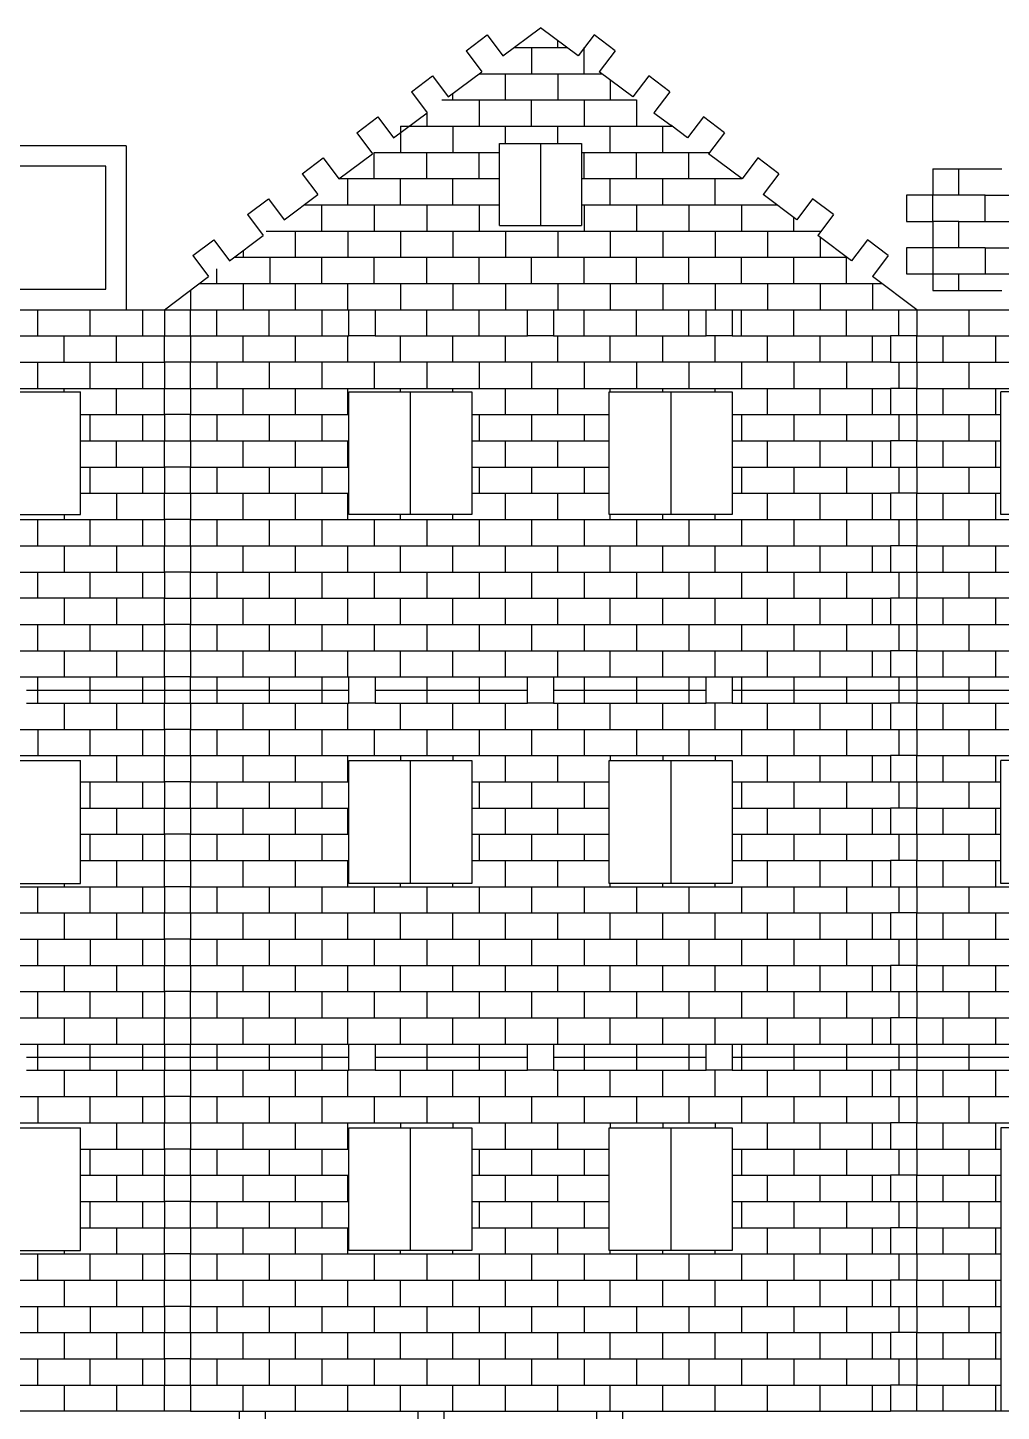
# Model space of a CAD drawing. Extents: x 5 to 412, y -104 to 220.
# Drawn here: x 185.5 to 304.2, y 50.9 to 219.8 of the extents above; entities that cross this region are included whole.
import ezdxf

# ---------------------------------------------------------------- set-up
doc = ezdxf.new("R2010")
doc.units = 0
doc.layers.get('0').update_dxf_attribs({"linetype": 'CONTINUOUS'})
doc.layers.add('ENGRAVE', color=4, linetype='CONTINUOUS')

msp = doc.modelspace()

# ---------------------------------------------------------------- linework, layer by layer
for p, q in [((243.41, 216.31), (248.02, 219.76)), ((252.63, 216.31), (248.02, 219.76)), ((238.93, 216.95), (241.49, 218.87)), ((241.49, 218.87), (243.41, 216.31)), ((254.55, 218.87), (252.63, 216.31)), ((257.11, 216.95), (254.55, 218.87)), ((238.93, 216.95), (240.85, 214.39)), ((257.11, 216.95), (255.19, 214.39)), ((232.27, 211.95), (234.83, 213.87)), ((234.83, 213.87), (236.75, 211.31)), ((236.75, 211.31), (240.85, 214.39)), ((259.3, 211.31), (255.19, 214.39)), ((261.22, 213.87), (259.3, 211.31)), ((263.78, 211.95), (261.22, 213.87)), ((232.27, 211.95), (234.19, 209.39)), ((263.78, 211.95), (261.86, 209.39)), ((230.08, 206.31), (234.19, 209.39)), ((261.86, 209.39), (263.91, 207.85)), ((225.6, 206.95), (228.16, 208.87)), ((228.16, 208.87), (230.08, 206.31)), ((265.97, 206.31), (263.91, 207.85)), ((267.89, 208.87), (265.97, 206.31)), ((270.45, 206.95), (267.89, 208.87)), ((225.6, 206.95), (227.52, 204.39)), ((270.45, 206.95), (268.53, 204.39)), ((197.49, 205.35), (177.49, 205.35)), ((197.49, 205.35), (197.49, 185.35)), ((223.41, 201.31), (227.52, 204.39)), ((243.02, 205.62), (253.02, 205.62)), ((243.02, 195.62), (243.02, 205.62)), ((248.02, 205.62), (248.02, 195.62)), ((253.02, 205.62), (253.02, 195.62)), ((272.63, 201.31), (268.53, 204.39)), ((194.99, 202.85), (179.99, 202.85)), ((194.99, 187.85), (194.99, 202.85)), ((218.93, 201.95), (221.49, 203.87)), ((221.49, 203.87), (223.41, 201.31)), ((274.55, 203.87), (272.63, 201.31)), ((277.11, 201.95), (274.55, 203.87)), ((218.93, 201.95), (220.85, 199.39)), ((277.11, 201.95), (275.19, 199.39)), ((295.86, 202.52), (295.86, 199.32)), ((295.86, 202.52), (304.31, 202.52)), ((216.75, 196.31), (220.85, 199.39)), ((279.3, 196.31), (275.19, 199.39)), ((295.86, 199.32), (292.66, 199.32)), ((292.66, 199.32), (292.66, 196.12)), ((212.27, 196.95), (214.83, 198.87)), ((214.83, 198.87), (216.75, 196.31)), ((281.22, 198.87), (279.3, 196.31)), ((283.78, 196.95), (281.22, 198.87)), ((212.27, 196.95), (214.19, 194.39)), ((283.78, 196.95), (281.86, 194.39)), ((292.66, 196.12), (295.86, 196.12)), ((295.86, 196.12), (295.86, 192.92)), ((210.08, 191.31), (214.19, 194.39)), ((243.02, 195.62), (253.02, 195.62)), ((285.97, 191.31), (281.86, 194.39)), ((205.6, 191.95), (208.16, 193.87)), ((208.16, 193.87), (210.08, 191.31)), ((287.89, 193.87), (285.97, 191.31)), ((290.45, 191.95), (287.89, 193.87)), ((295.86, 192.92), (292.66, 192.92)), ((292.66, 192.92), (292.66, 189.72)), ((205.6, 191.95), (207.52, 189.39)), ((290.45, 191.95), (288.53, 189.39)), ((202.13, 185.35), (207.52, 189.39)), ((293.91, 185.35), (288.53, 189.39)), ((292.66, 189.72), (295.86, 189.72)), ((295.86, 189.72), (295.86, 187.69)), ((179.99, 187.85), (194.99, 187.85)), ((295.86, 187.69), (304.31, 187.69)), ((5.31, 185.35), (396.43, 185.35)), ((199.61, 185.35), (202.13, 185.35)), ((202.13, 185.35), (202.13, 182.15)), ((224.63, 182.15), (224.63, 185.35)), ((224.63, 185.35), (227.83, 185.35)), ((227.83, 185.35), (227.83, 182.15)), ((246.42, 182.15), (246.42, 185.35)), ((246.42, 185.35), (249.62, 185.35)), ((249.62, 185.35), (249.62, 182.15)), ((268.21, 182.15), (268.21, 185.35)), ((268.21, 185.35), (271.41, 185.35)), ((271.41, 185.35), (271.41, 182.15)), ((293.91, 185.35), (293.91, 182.15)), ((202.13, 182.15), (205.33, 182.15)), ((205.33, 182.15), (205.33, 178.95)), ((227.83, 182.15), (224.63, 182.15)), ((249.62, 182.15), (246.42, 182.15)), ((271.41, 182.15), (268.21, 182.15)), ((293.91, 182.15), (290.71, 182.15)), ((290.71, 182.15), (290.71, 178.95)), ((205.33, 178.95), (202.13, 178.95)), ((202.13, 178.95), (202.13, 175.75)), ((290.71, 178.95), (293.91, 178.95)), ((293.91, 178.95), (293.91, 175.75)), ((202.13, 175.75), (205.33, 175.75)), ((205.33, 175.75), (205.33, 172.55)), ((293.91, 175.75), (290.71, 175.75)), ((290.71, 175.75), (290.71, 172.55)), ((176.89, 175.35), (191.89, 175.35)), ((191.89, 160.35), (191.89, 175.35)), ((224.63, 175.35), (239.63, 175.35)), ((224.63, 160.35), (224.63, 175.35)), ((232.13, 175.35), (232.13, 160.35)), ((239.63, 175.35), (239.63, 160.35)), ((256.41, 175.35), (271.41, 175.35)), ((256.41, 160.35), (256.41, 175.35)), ((263.91, 175.35), (263.91, 160.35)), ((271.41, 175.35), (271.41, 160.35)), ((304.16, 160.35), (304.16, 175.35)), ((319.16, 175.35), (304.16, 175.35)), ((205.33, 172.55), (202.13, 172.55)), ((202.13, 172.55), (202.13, 169.35)), ((290.71, 172.55), (293.91, 172.55)), ((293.91, 172.55), (293.91, 169.35)), ((202.13, 169.35), (205.33, 169.35)), ((205.33, 169.35), (205.33, 166.15)), ((293.91, 169.35), (290.71, 169.35)), ((290.71, 169.35), (290.71, 166.15)), ((205.33, 166.15), (202.13, 166.15)), ((202.13, 166.15), (202.13, 162.95)), ((290.71, 166.15), (293.91, 166.15)), ((293.91, 166.15), (293.91, 162.95)), ((202.13, 162.95), (205.33, 162.95)), ((205.33, 162.95), (205.33, 159.75)), ((293.91, 162.95), (290.71, 162.95)), ((290.71, 162.95), (290.71, 159.75)), ((176.89, 160.35), (191.89, 160.35)), ((205.33, 159.75), (202.13, 159.75)), ((202.13, 159.75), (202.13, 156.55)), ((239.63, 160.35), (224.63, 160.35)), ((271.41, 160.35), (256.41, 160.35)), ((290.71, 159.75), (293.91, 159.75)), ((293.91, 159.75), (293.91, 156.55)), ((319.16, 160.35), (304.16, 160.35)), ((202.13, 156.55), (205.33, 156.55)), ((205.33, 156.55), (205.33, 153.35)), ((293.91, 156.55), (290.71, 156.55)), ((290.71, 156.55), (290.71, 153.35)), ((205.33, 153.35), (202.13, 153.35)), ((202.13, 153.35), (202.13, 150.15)), ((290.71, 153.35), (293.91, 153.35)), ((293.91, 153.35), (293.91, 150.15)), ((202.13, 150.15), (205.33, 150.15)), ((205.33, 150.15), (205.33, 146.95)), ((293.91, 150.15), (290.71, 150.15)), ((290.71, 150.15), (290.71, 146.95)), ((205.33, 146.95), (202.13, 146.95)), ((202.13, 146.95), (202.13, 143.75)), ((290.71, 146.95), (293.91, 146.95)), ((293.91, 146.95), (293.91, 143.75)), ((202.13, 143.75), (205.33, 143.75)), ((205.33, 143.75), (205.33, 140.55)), ((293.91, 143.75), (290.71, 143.75)), ((290.71, 143.75), (290.71, 140.55)), ((205.33, 140.55), (202.13, 140.55)), ((202.13, 140.55), (202.13, 137.35)), ((224.63, 140.55), (227.83, 140.55)), ((224.63, 137.35), (224.63, 140.55)), ((227.83, 140.55), (227.83, 137.35)), ((246.42, 140.55), (249.62, 140.55)), ((246.42, 137.35), (246.42, 140.55)), ((249.62, 140.55), (249.62, 137.35)), ((268.21, 140.55), (271.41, 140.55)), ((268.21, 137.35), (268.21, 140.55)), ((271.41, 140.55), (271.41, 137.35)), ((290.71, 140.55), (293.91, 140.55)), ((293.91, 140.55), (293.91, 137.35)), ((185.33, 138.95), (224.63, 138.95)), ((227.83, 138.95), (246.42, 138.95)), ((249.62, 138.95), (268.21, 138.95)), ((271.41, 138.95), (310.71, 138.95)), ((202.13, 137.35), (205.33, 137.35)), ((205.33, 137.35), (205.33, 134.15)), ((227.83, 137.35), (224.63, 137.35)), ((249.62, 137.35), (246.42, 137.35)), ((271.41, 137.35), (268.21, 137.35)), ((293.91, 137.35), (290.71, 137.35)), ((290.71, 137.35), (290.71, 134.15)), ((205.33, 134.15), (202.13, 134.15)), ((202.13, 134.15), (202.13, 130.95)), ((290.71, 134.15), (293.91, 134.15)), ((293.91, 134.15), (293.91, 130.95)), ((176.89, 130.35), (191.89, 130.35)), ((191.89, 115.35), (191.89, 130.35)), ((202.13, 130.95), (205.33, 130.95)), ((205.33, 130.95), (205.33, 127.75)), ((224.63, 130.35), (239.63, 130.35)), ((224.63, 115.35), (224.63, 130.35)), ((232.13, 130.35), (232.13, 115.35)), ((239.63, 130.35), (239.63, 115.35)), ((256.41, 130.35), (271.41, 130.35)), ((256.41, 115.35), (256.41, 130.35)), ((263.91, 130.35), (263.91, 115.35)), ((271.41, 130.35), (271.41, 115.35)), ((293.91, 130.95), (290.71, 130.95)), ((290.71, 130.95), (290.71, 127.75)), ((319.16, 130.35), (304.16, 130.35)), ((304.16, 115.35), (304.16, 130.35)), ((205.33, 127.75), (202.13, 127.75)), ((202.13, 127.75), (202.13, 124.55)), ((290.71, 127.75), (293.91, 127.75)), ((293.91, 127.75), (293.91, 124.55)), ((202.13, 124.55), (205.33, 124.55)), ((205.33, 124.55), (205.33, 121.35)), ((293.91, 124.55), (290.71, 124.55)), ((290.71, 124.55), (290.71, 121.35)), ((205.33, 121.35), (202.13, 121.35)), ((202.13, 121.35), (202.13, 118.15)), ((290.71, 121.35), (293.91, 121.35)), ((293.91, 121.35), (293.91, 118.15)), ((202.13, 118.15), (205.33, 118.15)), ((205.33, 118.15), (205.33, 114.95)), ((293.91, 118.15), (290.71, 118.15)), ((290.71, 118.15), (290.71, 114.95)), ((176.89, 115.35), (191.89, 115.35)), ((205.33, 114.95), (202.13, 114.95)), ((202.13, 114.95), (202.13, 111.75)), ((239.63, 115.35), (224.63, 115.35)), ((271.41, 115.35), (256.41, 115.35)), ((290.71, 114.95), (293.91, 114.95)), ((293.91, 114.95), (293.91, 111.75)), ((319.16, 115.35), (304.16, 115.35)), ((202.13, 111.75), (205.33, 111.75)), ((205.33, 111.75), (205.33, 108.55)), ((293.91, 111.75), (290.71, 111.75)), ((290.71, 111.75), (290.71, 108.55)), ((205.33, 108.55), (202.13, 108.55)), ((202.13, 108.55), (202.13, 105.35)), ((290.71, 108.55), (293.91, 108.55)), ((293.91, 108.55), (293.91, 105.35)), ((202.13, 105.35), (205.33, 105.35)), ((205.33, 105.35), (205.33, 102.15)), ((290.71, 105.35), (290.71, 102.15)), ((293.91, 105.35), (290.71, 105.35)), ((205.33, 102.15), (202.13, 102.15)), ((202.13, 102.15), (202.13, 98.95)), ((290.71, 102.15), (293.91, 102.15)), ((293.91, 102.15), (293.91, 98.95)), ((202.13, 98.95), (205.33, 98.95)), ((205.33, 98.95), (205.33, 95.75)), ((290.71, 98.95), (290.71, 95.75)), ((293.91, 98.95), (290.71, 98.95)), ((202.13, 95.75), (202.13, 92.55)), ((202.13, 95.75), (205.33, 95.75)), ((224.63, 92.55), (224.63, 95.75)), ((224.63, 95.75), (227.83, 95.75)), ((227.83, 95.75), (227.83, 92.55)), ((246.42, 92.55), (246.42, 95.75)), ((246.42, 95.75), (249.62, 95.75)), ((249.62, 95.75), (249.62, 92.55)), ((268.21, 92.55), (268.21, 95.75)), ((268.21, 95.75), (271.41, 95.75)), ((271.41, 95.75), (271.41, 92.55)), ((290.71, 95.75), (293.91, 95.75)), ((293.91, 95.75), (293.91, 92.55)), ((185.33, 94.15), (224.63, 94.15)), ((227.83, 94.15), (246.42, 94.15)), ((249.62, 94.15), (268.21, 94.15)), ((271.41, 94.15), (310.71, 94.15)), ((202.13, 92.55), (205.33, 92.55)), ((205.33, 92.55), (205.33, 89.35)), ((227.83, 92.55), (224.63, 92.55)), ((249.62, 92.55), (246.42, 92.55)), ((271.41, 92.55), (268.21, 92.55)), ((293.91, 92.55), (290.71, 92.55)), ((290.71, 92.55), (290.71, 89.35)), ((205.33, 89.35), (202.13, 89.35)), ((202.13, 89.35), (202.13, 86.15)), ((290.71, 89.35), (293.91, 89.35)), ((293.91, 89.35), (293.91, 86.15)), ((202.13, 86.15), (205.33, 86.15)), ((205.33, 86.15), (205.33, 82.95)), ((293.91, 86.15), (290.71, 86.15)), ((290.71, 86.15), (290.71, 82.95)), ((176.89, 85.55), (191.89, 85.55)), ((191.89, 70.55), (191.89, 85.55)), ((224.63, 85.55), (239.63, 85.55)), ((224.63, 70.55), (224.63, 85.55)), ((232.13, 85.55), (232.13, 70.55)), ((239.63, 85.55), (239.63, 70.55)), ((256.41, 85.55), (271.41, 85.55)), ((256.41, 70.55), (256.41, 85.55)), ((263.91, 85.55), (263.91, 70.55)), ((271.41, 85.55), (271.41, 70.55)), ((304.16, 85.55), (304.16, 50.95)), ((319.16, 85.55), (304.16, 85.55)), ((205.33, 82.95), (202.13, 82.95)), ((202.13, 82.95), (202.13, 79.75)), ((290.71, 82.95), (293.91, 82.95)), ((293.91, 82.95), (293.91, 79.75)), ((202.13, 79.75), (205.33, 79.75)), ((205.33, 79.75), (205.33, 76.55)), ((293.91, 79.75), (290.71, 79.75)), ((290.71, 79.75), (290.71, 76.55)), ((205.33, 76.55), (202.13, 76.55)), ((202.13, 76.55), (202.13, 73.35)), ((290.71, 76.55), (293.91, 76.55)), ((293.91, 76.55), (293.91, 73.35)), ((202.13, 73.35), (205.33, 73.35)), ((205.33, 73.35), (205.33, 70.15)), ((293.91, 73.35), (290.71, 73.35)), ((290.71, 73.35), (290.71, 70.15)), ((176.89, 70.55), (191.89, 70.55)), ((205.33, 70.15), (202.13, 70.15)), ((202.13, 70.15), (202.13, 66.95)), ((239.63, 70.55), (224.63, 70.55)), ((271.41, 70.55), (256.41, 70.55)), ((290.71, 70.15), (293.91, 70.15)), ((293.91, 70.15), (293.91, 66.95)), ((202.13, 66.95), (205.33, 66.95)), ((205.33, 66.95), (205.33, 63.75)), ((293.91, 66.95), (290.71, 66.95)), ((290.71, 66.95), (290.71, 63.75)), ((205.33, 63.75), (202.13, 63.75)), ((202.13, 63.75), (202.13, 60.55)), ((290.71, 63.75), (293.91, 63.75)), ((293.91, 63.75), (293.91, 60.55)), ((202.13, 60.55), (205.33, 60.55)), ((205.33, 60.55), (205.33, 57.35)), ((290.71, 60.55), (290.71, 57.35)), ((293.91, 60.55), (290.71, 60.55)), ((205.33, 57.35), (202.13, 57.35)), ((202.13, 57.35), (202.13, 54.15)), ((290.71, 57.35), (293.91, 57.35)), ((293.91, 57.35), (293.91, 54.15)), ((202.13, 54.15), (205.33, 54.15)), ((205.33, 54.15), (205.33, 50.95)), ((290.71, 54.15), (290.71, 50.95)), ((293.91, 54.15), (290.71, 54.15)), ((205.33, 50.95), (93.89, 50.95)), ((205.33, 50.95), (290.71, 50.95)), ((211.27, 50.95), (211.27, 47.75)), ((214.47, 47.75), (214.47, 50.95)), ((233.06, 50.95), (233.06, 47.75)), ((236.26, 47.75), (236.26, 50.95)), ((254.85, 50.95), (254.85, 47.75)), ((258.05, 47.75), (258.05, 50.95)), ((411.86, 50.95), (290.71, 50.95))]:
    msp.add_line(p, q)
at = {"layer": 'ENGRAVE'}
for p, q in [((250.13, 217.35), (250.13, 218.18)), ((244.8, 217.35), (251.25, 217.35)), ((246.93, 217.35), (246.93, 214.15)), ((253.33, 214.15), (253.33, 217.35)), ((240.53, 214.15), (255.51, 214.15)), ((243.73, 210.95), (243.73, 214.15)), ((250.13, 214.15), (250.13, 210.95)), ((256.53, 213.38), (256.53, 210.95)), ((237.33, 210.95), (237.33, 211.75)), ((234.13, 209.35), (234.13, 207.75)), ((236, 210.95), (259.73, 210.95)), ((240.53, 210.95), (240.53, 207.75)), ((246.93, 207.75), (246.93, 210.95)), ((253.33, 210.95), (253.33, 207.75)), ((259.73, 210.95), (259.73, 207.75)), ((230.93, 207.75), (230.93, 204.55)), ((230.93, 207.75), (264.05, 207.75)), ((237.33, 207.75), (237.33, 204.55)), ((243.73, 205.62), (243.73, 207.75)), ((250.13, 205.62), (250.13, 207.75)), ((256.53, 204.55), (256.53, 207.75)), ((262.93, 204.55), (262.93, 207.75)), ((227.73, 201.35), (227.73, 204.55)), ((227.73, 204.55), (243.02, 204.55)), ((234.13, 201.35), (234.13, 204.55)), ((240.53, 201.35), (240.53, 204.55)), ((253.02, 204.55), (268.65, 204.55)), ((253.33, 201.35), (253.33, 204.55)), ((259.73, 201.35), (259.73, 204.55)), ((266.13, 201.35), (266.13, 204.55)), ((223.48, 201.35), (243.02, 201.35)), ((224.53, 198.15), (224.53, 201.35)), ((230.93, 198.15), (230.93, 201.35)), ((237.33, 198.15), (237.33, 201.35)), ((253.02, 201.35), (272.58, 201.35)), ((256.53, 198.15), (256.53, 201.35)), ((262.93, 198.15), (262.93, 201.35)), ((269.33, 198.15), (269.33, 201.35)), ((299.06, 199.32), (299.06, 202.52)), ((295.86, 196.12), (295.86, 199.32)), ((302.26, 199.32), (295.86, 199.32)), ((302.26, 196.12), (302.26, 199.32)), ((302.26, 199.32), (308.66, 199.32)), ((219.2, 198.15), (243.02, 198.15)), ((221.33, 194.95), (221.33, 198.15)), ((227.73, 198.15), (227.73, 194.95)), ((234.13, 198.15), (234.13, 194.95)), ((240.53, 198.15), (240.53, 194.95)), ((253.02, 198.15), (276.85, 198.15)), ((253.33, 198.15), (253.33, 194.95)), ((259.73, 198.15), (259.73, 194.95)), ((266.13, 198.15), (266.13, 194.95)), ((272.53, 198.15), (272.53, 194.95)), ((278.93, 194.95), (278.93, 196.58)), ((299.06, 196.12), (295.86, 196.12)), ((299.06, 192.92), (299.06, 196.12)), ((299.06, 196.12), (305.46, 196.12)), ((214.54, 194.95), (282.13, 194.95)), ((218.13, 191.75), (218.13, 194.95)), ((224.53, 194.95), (224.53, 191.75)), ((230.93, 194.95), (230.93, 191.75)), ((237.33, 194.95), (237.33, 191.75)), ((243.73, 194.95), (243.73, 191.75)), ((250.13, 194.95), (250.13, 191.75)), ((256.53, 194.95), (256.53, 191.75)), ((262.93, 194.95), (262.93, 191.75)), ((269.33, 194.95), (269.33, 191.75)), ((275.73, 194.95), (275.73, 191.75)), ((282.13, 194.95), (282.13, 194.75)), ((282.13, 194.18), (282.13, 191.75)), ((211.73, 192.55), (211.73, 191.75)), ((295.86, 192.92), (295.86, 189.72)), ((302.26, 192.92), (295.86, 192.92)), ((302.26, 192.92), (302.26, 189.72)), ((302.26, 192.92), (308.66, 192.92)), ((210.67, 191.75), (285.33, 191.75)), ((215.03, 188.55), (215.03, 191.75)), ((221.33, 188.55), (221.33, 191.75)), ((227.73, 188.55), (227.73, 191.75)), ((234.13, 188.55), (234.13, 191.75)), ((240.53, 188.55), (240.53, 191.75)), ((246.93, 188.55), (246.93, 191.75)), ((253.33, 188.55), (253.33, 191.75)), ((259.73, 188.55), (259.73, 191.75)), ((266.13, 188.55), (266.13, 191.75)), ((272.53, 188.55), (272.53, 191.75)), ((278.93, 188.55), (278.93, 191.75)), ((285.33, 188.55), (285.33, 191.75)), ((285.33, 191.75), (285.38, 191.75)), ((208.53, 188.55), (208.53, 190.32)), ((292.66, 189.72), (299.06, 189.72)), ((299.06, 189.72), (305.46, 189.72)), ((299.06, 187.69), (299.06, 189.72)), ((205.33, 187.75), (205.33, 185.35)), ((206.4, 188.55), (289.65, 188.55)), ((211.73, 188.55), (211.73, 185.35)), ((218.13, 185.35), (218.13, 188.55)), ((224.53, 185.35), (224.53, 188.55)), ((230.93, 188.55), (230.93, 185.35)), ((237.33, 188.55), (237.33, 185.35)), ((243.73, 188.55), (243.73, 185.35)), ((250.13, 188.55), (250.13, 185.35)), ((256.53, 188.55), (256.53, 185.35)), ((262.93, 188.55), (262.93, 185.35)), ((269.33, 188.55), (269.33, 185.35)), ((275.73, 188.55), (275.73, 185.35)), ((282.13, 188.55), (282.13, 185.35)), ((288.53, 188.55), (288.53, 185.35)), ((186.69, 182.15), (186.69, 185.35)), ((193.09, 182.15), (193.09, 185.35)), ((199.49, 182.15), (199.49, 185.35)), ((205.33, 182.15), (205.33, 185.35)), ((208.53, 182.15), (208.53, 185.35)), ((214.93, 182.15), (214.93, 185.35)), ((221.33, 185.35), (221.33, 182.15)), ((234.13, 182.15), (234.13, 185.35)), ((240.53, 182.15), (240.53, 185.35)), ((253.33, 182.15), (253.33, 185.35)), ((259.73, 182.15), (259.73, 185.35)), ((266.13, 182.15), (266.13, 185.35)), ((272.53, 182.15), (272.53, 185.35)), ((278.93, 182.15), (278.93, 185.35)), ((285.33, 182.15), (285.33, 185.35)), ((291.73, 182.15), (291.73, 185.35)), ((300.31, 182.15), (300.31, 185.35)), ((97.09, 182.15), (202.13, 182.15)), ((189.89, 178.95), (189.89, 182.15)), ((196.29, 178.95), (196.29, 182.15)), ((202.13, 178.95), (202.13, 182.15)), ((205.33, 182.15), (224.63, 182.15)), ((211.73, 178.95), (211.73, 182.15)), ((218.13, 178.95), (218.13, 182.15)), ((224.53, 178.95), (224.53, 182.15)), ((224.53, 182.15), (224.63, 182.15)), ((227.83, 182.15), (246.42, 182.15)), ((230.93, 178.95), (230.93, 182.15)), ((237.33, 178.95), (237.33, 182.15)), ((243.73, 178.95), (243.73, 182.15)), ((249.62, 182.15), (268.21, 182.15)), ((250.13, 178.95), (250.13, 182.15)), ((256.53, 178.95), (256.53, 182.15)), ((262.93, 178.95), (262.93, 182.15)), ((269.33, 178.95), (269.33, 182.15)), ((271.41, 182.15), (290.71, 182.15)), ((275.73, 178.95), (275.73, 182.15)), ((282.13, 178.95), (282.13, 182.15)), ((288.53, 178.95), (288.53, 182.15)), ((293.91, 182.15), (398.95, 182.15)), ((293.91, 178.95), (293.91, 182.15)), ((297.11, 182.15), (297.11, 178.95)), ((303.51, 182.15), (303.51, 178.95)), ((97.09, 178.95), (202.13, 178.95)), ((186.69, 175.75), (186.69, 178.95)), ((193.09, 175.75), (193.09, 178.95)), ((199.49, 175.75), (199.49, 178.95)), ((290.71, 178.95), (205.33, 178.95)), ((205.33, 175.75), (205.33, 178.95)), ((208.53, 178.95), (208.53, 175.75)), ((214.93, 178.95), (214.93, 175.75)), ((221.33, 178.95), (221.33, 175.75)), ((227.73, 178.95), (227.73, 175.75)), ((234.13, 178.95), (234.13, 175.75)), ((240.53, 178.95), (240.53, 175.75)), ((246.93, 178.95), (246.93, 175.75)), ((253.33, 178.95), (253.33, 175.75)), ((259.73, 178.95), (259.73, 175.75)), ((266.13, 178.95), (266.13, 175.75)), ((272.53, 178.95), (272.53, 175.75)), ((278.93, 178.95), (278.93, 175.75)), ((285.33, 178.95), (285.33, 175.75)), ((291.73, 178.95), (291.73, 175.75)), ((293.91, 178.95), (398.95, 178.95)), ((300.31, 175.75), (300.31, 178.95)), ((97.09, 175.75), (202.13, 175.75)), ((189.89, 175.35), (189.89, 175.75)), ((196.29, 172.55), (196.29, 175.75)), ((202.13, 172.55), (202.13, 175.75)), ((205.33, 175.75), (290.71, 175.75)), ((211.73, 172.55), (211.73, 175.75)), ((218.13, 172.55), (218.13, 175.75)), ((224.53, 172.55), (224.53, 175.75)), ((230.93, 175.35), (230.93, 175.75)), ((237.33, 175.35), (237.33, 175.75)), ((243.73, 172.55), (243.73, 175.75)), ((250.13, 172.55), (250.13, 175.75)), ((256.53, 175.35), (256.53, 175.75)), ((262.93, 175.35), (262.93, 175.75)), ((269.33, 175.35), (269.33, 175.75)), ((275.73, 172.55), (275.73, 175.75)), ((282.13, 172.55), (282.13, 175.75)), ((288.53, 172.55), (288.53, 175.75)), ((288.53, 175.75), (290.71, 175.75)), ((293.91, 175.75), (398.95, 175.75)), ((293.91, 172.55), (293.91, 175.75)), ((297.11, 175.75), (297.11, 172.55)), ((303.51, 175.75), (303.51, 172.55)), ((191.89, 172.55), (202.13, 172.55)), ((193.09, 169.35), (193.09, 172.55)), ((199.49, 169.35), (199.49, 172.55)), ((205.33, 172.55), (224.63, 172.55)), ((205.33, 169.35), (205.33, 172.55)), ((208.53, 172.55), (208.53, 169.35)), ((214.93, 172.55), (214.93, 169.35)), ((221.33, 172.55), (221.33, 169.35)), ((239.63, 172.55), (256.41, 172.55)), ((240.53, 172.55), (240.53, 169.35)), ((246.93, 172.55), (246.93, 169.35)), ((253.33, 172.55), (253.33, 169.35)), ((271.41, 172.55), (290.71, 172.55)), ((272.53, 172.55), (272.53, 169.35)), ((278.93, 172.55), (278.93, 169.35)), ((285.33, 172.55), (285.33, 169.35)), ((291.73, 172.55), (291.73, 169.35)), ((293.91, 172.55), (304.16, 172.55)), ((300.31, 169.35), (300.31, 172.55)), ((191.89, 169.35), (202.13, 169.35)), ((196.29, 166.15), (196.29, 169.35)), ((202.13, 166.15), (202.13, 169.35)), ((205.33, 169.35), (224.63, 169.35)), ((211.73, 166.15), (211.73, 169.35)), ((218.13, 166.15), (218.13, 169.35)), ((224.53, 166.15), (224.53, 169.35)), ((239.63, 169.35), (256.41, 169.35)), ((243.73, 166.15), (243.73, 169.35)), ((250.13, 166.15), (250.13, 169.35)), ((271.41, 169.35), (290.71, 169.35)), ((275.73, 166.15), (275.73, 169.35)), ((282.13, 166.15), (282.13, 169.35)), ((288.53, 166.15), (288.53, 169.35)), ((293.91, 169.35), (304.16, 169.35)), ((293.91, 166.15), (293.91, 169.35)), ((297.11, 169.35), (297.11, 166.15)), ((303.51, 169.35), (303.51, 166.15)), ((191.89, 166.15), (202.13, 166.15)), ((193.09, 162.95), (193.09, 166.15)), ((199.49, 162.95), (199.49, 166.15)), ((205.33, 166.15), (224.63, 166.15)), ((205.33, 162.95), (205.33, 166.15)), ((208.53, 166.15), (208.53, 162.95)), ((214.93, 166.15), (214.93, 162.95)), ((221.33, 166.15), (221.33, 162.95)), ((239.63, 166.15), (256.41, 166.15)), ((240.53, 166.15), (240.53, 162.95)), ((246.93, 166.15), (246.93, 162.95)), ((253.33, 166.15), (253.33, 162.95)), ((271.41, 166.15), (290.71, 166.15)), ((272.53, 166.15), (272.53, 162.95)), ((278.93, 166.15), (278.93, 162.95)), ((285.33, 166.15), (285.33, 162.95)), ((291.73, 166.15), (291.73, 162.95)), ((293.91, 166.15), (304.16, 166.15)), ((300.31, 162.95), (300.31, 166.15)), ((191.89, 162.95), (202.13, 162.95)), ((196.29, 162.95), (196.29, 159.75)), ((202.13, 159.75), (202.13, 162.95)), ((205.33, 162.95), (224.63, 162.95)), ((211.73, 159.75), (211.73, 162.95)), ((218.13, 159.75), (218.13, 162.95)), ((224.53, 159.75), (224.53, 162.95)), ((239.63, 162.95), (256.41, 162.95)), ((243.73, 159.75), (243.73, 162.95)), ((250.13, 159.75), (250.13, 162.95)), ((271.41, 162.95), (290.71, 162.95)), ((275.73, 159.75), (275.73, 162.95)), ((282.13, 159.75), (282.13, 162.95)), ((288.53, 159.75), (288.53, 162.95)), ((293.91, 162.95), (304.16, 162.95)), ((293.91, 159.75), (293.91, 162.95)), ((297.11, 162.95), (297.11, 159.75)), ((303.51, 162.95), (303.51, 159.75)), ((97.09, 159.75), (202.13, 159.75)), ((186.69, 156.55), (186.69, 159.75)), ((189.89, 160.35), (189.89, 159.75)), ((193.09, 156.55), (193.09, 159.75)), ((199.49, 156.55), (199.49, 159.75)), ((205.33, 159.75), (290.71, 159.75)), ((205.33, 156.55), (205.33, 159.75)), ((208.53, 159.75), (208.53, 156.55)), ((214.93, 159.75), (214.93, 156.55)), ((221.33, 159.75), (221.33, 156.55)), ((227.73, 159.75), (227.73, 156.55)), ((230.93, 159.75), (230.93, 160.35)), ((234.13, 159.75), (234.13, 156.55)), ((237.33, 159.75), (237.33, 160.35)), ((240.53, 159.75), (240.53, 156.55)), ((246.93, 159.75), (246.93, 156.55)), ((253.33, 159.75), (253.33, 156.55)), ((256.53, 159.75), (256.53, 160.35)), ((259.73, 159.75), (259.73, 156.55)), ((262.93, 159.75), (262.93, 160.35)), ((266.13, 159.75), (266.13, 156.55)), ((269.33, 159.75), (269.33, 160.35)), ((272.53, 159.75), (272.53, 156.55)), ((278.93, 159.75), (278.93, 156.55)), ((285.33, 159.75), (285.33, 156.55)), ((291.73, 159.75), (291.73, 156.55)), ((293.91, 159.75), (398.95, 159.75)), ((300.31, 156.55), (300.31, 159.75)), ((97.09, 156.55), (202.13, 156.55)), ((189.89, 156.55), (189.89, 153.35)), ((196.29, 156.55), (196.29, 153.35)), ((202.13, 153.35), (202.13, 156.55)), ((205.33, 156.55), (290.71, 156.55)), ((211.73, 153.35), (211.73, 156.55)), ((218.13, 153.35), (218.13, 156.55)), ((224.53, 153.35), (224.53, 156.55)), ((230.93, 153.35), (230.93, 156.55)), ((237.33, 153.35), (237.33, 156.55)), ((243.73, 153.35), (243.73, 156.55)), ((250.13, 153.35), (250.13, 156.55)), ((256.53, 153.35), (256.53, 156.55)), ((262.93, 153.35), (262.93, 156.55)), ((269.33, 153.35), (269.33, 156.55)), ((275.73, 153.35), (275.73, 156.55)), ((282.13, 153.35), (282.13, 156.55)), ((288.53, 153.35), (288.53, 156.55)), ((293.91, 156.55), (398.95, 156.55)), ((293.91, 153.35), (293.91, 156.55)), ((297.11, 156.55), (297.11, 153.35)), ((303.51, 156.55), (303.51, 153.35)), ((97.09, 153.35), (202.13, 153.35)), ((186.69, 150.15), (186.69, 153.35)), ((193.09, 150.15), (193.09, 153.35)), ((199.49, 150.15), (199.49, 153.35)), ((205.33, 153.35), (290.71, 153.35)), ((205.33, 150.15), (205.33, 153.35)), ((208.53, 153.35), (208.53, 150.15)), ((214.93, 153.35), (214.93, 150.15)), ((221.33, 153.35), (221.33, 150.15)), ((227.73, 153.35), (227.73, 150.15)), ((234.13, 153.35), (234.13, 150.15)), ((240.53, 153.35), (240.53, 150.15)), ((246.93, 153.35), (246.93, 150.15)), ((253.33, 153.35), (253.33, 150.15)), ((259.73, 153.35), (259.73, 150.15)), ((266.13, 153.35), (266.13, 150.15)), ((272.53, 153.35), (272.53, 150.15)), ((278.93, 153.35), (278.93, 150.15)), ((285.33, 153.35), (285.33, 150.15)), ((291.73, 153.35), (291.73, 150.15)), ((293.91, 153.35), (398.95, 153.35)), ((300.31, 150.15), (300.31, 153.35)), ((202.13, 150.15), (97.09, 150.15)), ((189.89, 150.15), (189.89, 146.95)), ((196.29, 150.15), (196.29, 146.95)), ((202.13, 146.95), (202.13, 150.15)), ((205.33, 150.15), (290.71, 150.15)), ((211.73, 146.95), (211.73, 150.15)), ((218.13, 146.95), (218.13, 150.15)), ((224.53, 146.95), (224.53, 150.15)), ((230.93, 146.95), (230.93, 150.15)), ((237.33, 146.95), (237.33, 150.15)), ((243.73, 146.95), (243.73, 150.15)), ((250.13, 146.95), (250.13, 150.15)), ((256.53, 146.95), (256.53, 150.15)), ((262.93, 146.95), (262.93, 150.15)), ((269.33, 146.95), (269.33, 150.15)), ((275.73, 146.95), (275.73, 150.15)), ((282.13, 146.95), (282.13, 150.15)), ((288.53, 146.95), (288.53, 150.15)), ((398.95, 150.15), (293.91, 150.15)), ((293.91, 146.95), (293.91, 150.15)), ((297.11, 150.15), (297.11, 146.95)), ((303.51, 150.15), (303.51, 146.95)), ((97.09, 146.95), (202.13, 146.95)), ((186.69, 143.75), (186.69, 146.95)), ((193.09, 143.75), (193.09, 146.95)), ((199.49, 143.75), (199.49, 146.95)), ((205.33, 146.95), (290.71, 146.95)), ((205.33, 143.75), (205.33, 146.95)), ((208.53, 146.95), (208.53, 143.75)), ((214.93, 146.95), (214.93, 143.75)), ((221.33, 146.95), (221.33, 143.75)), ((227.73, 146.95), (227.73, 143.75)), ((234.13, 146.95), (234.13, 143.75)), ((240.53, 146.95), (240.53, 143.75)), ((246.93, 146.95), (246.93, 143.75)), ((253.33, 146.95), (253.33, 143.75)), ((259.73, 146.95), (259.73, 143.75)), ((266.13, 146.95), (266.13, 143.75)), ((272.53, 146.95), (272.53, 143.75)), ((278.93, 146.95), (278.93, 143.75)), ((285.33, 146.95), (285.33, 143.75)), ((291.73, 146.95), (291.73, 143.75)), ((293.91, 146.95), (398.95, 146.95)), ((300.31, 143.75), (300.31, 146.95)), ((97.09, 143.75), (202.13, 143.75)), ((189.89, 143.75), (189.89, 140.55)), ((196.29, 143.75), (196.29, 140.55)), ((202.13, 140.55), (202.13, 143.75)), ((205.33, 143.75), (290.71, 143.75)), ((211.73, 140.55), (211.73, 143.75)), ((218.13, 140.55), (218.13, 143.75)), ((224.53, 140.55), (224.53, 143.75)), ((230.93, 140.55), (230.93, 143.75)), ((237.33, 140.55), (237.33, 143.75)), ((243.73, 140.55), (243.73, 143.75)), ((250.13, 140.55), (250.13, 143.75)), ((256.53, 140.55), (256.53, 143.75)), ((262.93, 140.55), (262.93, 143.75)), ((269.33, 140.55), (269.33, 143.75)), ((275.73, 140.55), (275.73, 143.75)), ((282.13, 140.55), (282.13, 143.75)), ((288.53, 140.55), (288.53, 143.75)), ((293.91, 143.75), (398.95, 143.75)), ((293.91, 140.55), (293.91, 143.75)), ((297.11, 143.75), (297.11, 140.55)), ((303.51, 143.75), (303.51, 140.55)), ((97.09, 140.55), (202.13, 140.55)), ((186.69, 137.35), (186.69, 140.55)), ((193.09, 137.35), (193.09, 140.55)), ((199.49, 137.35), (199.49, 140.55)), ((205.33, 140.55), (290.71, 140.55)), ((205.33, 137.35), (205.33, 140.55)), ((208.53, 140.55), (208.53, 137.35)), ((214.93, 140.55), (214.93, 137.35)), ((221.33, 140.55), (221.33, 137.35)), ((234.13, 140.55), (234.13, 137.35)), ((240.53, 140.55), (240.53, 137.35)), ((253.33, 140.55), (253.33, 137.35)), ((259.73, 140.55), (259.73, 137.35)), ((266.13, 140.55), (266.13, 137.35)), ((272.53, 140.55), (272.53, 137.35)), ((278.93, 140.55), (278.93, 137.35)), ((285.33, 140.55), (285.33, 137.35)), ((291.73, 140.55), (291.73, 137.35)), ((293.91, 140.55), (398.95, 140.55)), ((300.31, 137.35), (300.31, 140.55)), ((185.33, 137.35), (202.13, 137.35)), ((189.89, 137.35), (189.89, 135.35)), ((189.89, 137.35), (189.89, 134.15)), ((196.29, 137.35), (196.29, 134.15)), ((202.13, 134.15), (202.13, 137.35)), ((205.33, 137.35), (224.63, 137.35)), ((211.73, 134.15), (211.73, 137.35)), ((218.13, 134.15), (218.13, 137.35)), ((224.53, 134.15), (224.53, 137.35)), ((227.83, 137.35), (246.42, 137.35)), ((230.93, 134.15), (230.93, 137.35)), ((237.33, 134.15), (237.33, 137.35)), ((243.73, 134.15), (243.73, 137.35)), ((249.62, 137.35), (268.21, 137.35)), ((250.13, 134.15), (250.13, 137.35)), ((256.53, 134.15), (256.53, 137.35)), ((262.93, 134.15), (262.93, 137.35)), ((269.33, 134.15), (269.33, 137.35)), ((271.41, 137.35), (290.71, 137.35)), ((275.73, 134.15), (275.73, 137.35)), ((282.13, 134.15), (282.13, 137.35)), ((288.53, 134.15), (288.53, 137.35)), ((293.91, 137.35), (310.71, 137.35)), ((293.91, 134.15), (293.91, 137.35)), ((297.11, 137.35), (297.11, 134.15)), ((303.51, 137.35), (303.51, 134.15)), ((97.09, 134.15), (202.13, 134.15)), ((186.69, 134.15), (186.69, 130.95)), ((193.09, 130.95), (193.09, 134.15)), ((199.49, 130.95), (199.49, 134.15)), ((205.33, 134.15), (290.71, 134.15)), ((205.33, 130.95), (205.33, 134.15)), ((208.53, 134.15), (208.53, 130.95)), ((214.93, 134.15), (214.93, 130.95)), ((221.33, 134.15), (221.33, 130.95)), ((227.73, 134.15), (227.73, 130.95)), ((234.13, 134.15), (234.13, 130.95)), ((240.53, 134.15), (240.53, 130.95)), ((246.93, 134.15), (246.93, 130.95)), ((253.33, 134.15), (253.33, 130.95)), ((259.73, 134.15), (259.73, 130.95)), ((266.13, 134.15), (266.13, 130.95)), ((272.53, 134.15), (272.53, 130.95)), ((278.93, 134.15), (278.93, 130.95)), ((285.33, 134.15), (285.33, 130.95)), ((291.73, 134.15), (291.73, 130.95)), ((293.91, 134.15), (398.95, 134.15)), ((300.31, 130.95), (300.31, 134.15)), ((97.09, 130.95), (202.13, 130.95)), ((196.29, 130.95), (196.29, 127.75)), ((202.13, 127.75), (202.13, 130.95)), ((205.33, 130.95), (290.71, 130.95)), ((211.73, 127.75), (211.73, 130.95)), ((218.13, 127.75), (218.13, 130.95)), ((224.53, 127.75), (224.53, 130.95)), ((230.93, 130.95), (230.93, 130.35)), ((237.33, 130.95), (237.33, 130.35)), ((243.73, 127.75), (243.73, 130.95)), ((250.13, 127.75), (250.13, 130.95)), ((256.53, 130.95), (256.53, 130.35)), ((262.93, 130.95), (262.93, 130.35)), ((269.33, 130.95), (269.33, 130.35)), ((275.73, 127.75), (275.73, 130.95)), ((282.13, 127.75), (282.13, 130.95)), ((288.53, 127.75), (288.53, 130.95)), ((293.91, 130.95), (398.95, 130.95)), ((293.91, 127.75), (293.91, 130.95)), ((297.11, 130.95), (297.11, 127.75)), ((303.51, 130.95), (303.51, 127.75)), ((191.89, 127.75), (202.13, 127.75)), ((193.09, 124.55), (193.09, 127.75)), ((199.49, 124.55), (199.49, 127.75)), ((205.33, 127.75), (224.63, 127.75)), ((205.33, 124.55), (205.33, 127.75)), ((208.53, 127.75), (208.53, 124.55)), ((214.93, 127.75), (214.93, 124.55)), ((221.33, 127.75), (221.33, 124.55)), ((239.63, 127.75), (256.41, 127.75)), ((240.53, 127.75), (240.53, 124.55)), ((246.93, 127.75), (246.93, 124.55)), ((253.33, 127.75), (253.33, 124.55)), ((271.41, 127.75), (290.71, 127.75)), ((272.53, 127.75), (272.53, 124.55)), ((278.93, 127.75), (278.93, 124.55)), ((285.33, 127.75), (285.33, 124.55)), ((291.73, 127.75), (291.73, 124.55)), ((293.91, 127.75), (304.16, 127.75)), ((300.31, 124.55), (300.31, 127.75)), ((191.89, 124.55), (202.13, 124.55)), ((196.29, 124.55), (196.29, 121.35)), ((202.13, 121.35), (202.13, 124.55)), ((205.33, 124.55), (224.63, 124.55)), ((211.73, 121.35), (211.73, 124.55)), ((218.13, 121.35), (218.13, 124.55)), ((224.53, 121.35), (224.53, 124.55)), ((239.63, 124.55), (256.41, 124.55)), ((243.73, 121.35), (243.73, 124.55)), ((250.13, 121.35), (250.13, 124.55)), ((271.41, 124.55), (290.71, 124.55)), ((275.73, 121.35), (275.73, 124.55)), ((282.13, 121.35), (282.13, 124.55)), ((288.53, 121.35), (288.53, 124.55)), ((293.91, 124.55), (304.16, 124.55)), ((293.91, 121.35), (293.91, 124.55)), ((297.11, 124.55), (297.11, 121.35)), ((303.51, 124.55), (303.51, 121.35)), ((191.89, 121.35), (202.13, 121.35)), ((193.09, 118.15), (193.09, 121.35)), ((199.49, 118.15), (199.49, 121.35)), ((205.33, 121.35), (224.63, 121.35)), ((205.33, 118.15), (205.33, 121.35)), ((208.53, 121.35), (208.53, 118.15)), ((214.93, 121.35), (214.93, 118.15)), ((221.33, 121.35), (221.33, 118.15)), ((239.63, 121.35), (256.41, 121.35)), ((240.53, 121.35), (240.53, 118.15)), ((246.93, 121.35), (246.93, 118.15)), ((253.33, 121.35), (253.33, 118.15)), ((271.41, 121.35), (290.71, 121.35)), ((272.53, 121.35), (272.53, 118.15)), ((278.93, 121.35), (278.93, 118.15)), ((285.33, 121.35), (285.33, 118.15)), ((291.73, 121.35), (291.73, 118.15)), ((293.91, 121.35), (304.16, 121.35)), ((300.31, 118.15), (300.31, 121.35)), ((191.89, 118.15), (202.13, 118.15)), ((196.29, 118.15), (196.29, 114.95)), ((202.13, 114.95), (202.13, 118.15)), ((205.33, 118.15), (224.63, 118.15)), ((211.73, 114.95), (211.73, 118.15)), ((218.13, 114.95), (218.13, 118.15)), ((224.53, 114.95), (224.53, 118.15)), ((239.63, 118.15), (256.41, 118.15)), ((243.73, 114.95), (243.73, 118.15)), ((250.13, 114.95), (250.13, 118.15)), ((271.41, 118.15), (290.71, 118.15)), ((275.73, 114.95), (275.73, 118.15)), ((282.13, 114.95), (282.13, 118.15)), ((288.53, 114.95), (288.53, 118.15)), ((293.91, 118.15), (304.16, 118.15)), ((293.91, 114.95), (293.91, 118.15)), ((297.11, 118.15), (297.11, 114.95)), ((303.51, 118.15), (303.51, 114.95)), ((97.09, 114.95), (202.13, 114.95)), ((186.69, 111.75), (186.69, 114.95)), ((189.89, 115.35), (189.89, 114.95)), ((193.09, 111.75), (193.09, 114.95)), ((199.49, 111.75), (199.49, 114.95)), ((205.33, 114.95), (290.71, 114.95)), ((205.33, 111.75), (205.33, 114.95)), ((208.53, 114.95), (208.53, 111.75)), ((214.93, 114.95), (214.93, 111.75)), ((221.33, 114.95), (221.33, 111.75)), ((227.73, 114.95), (227.73, 111.75)), ((230.93, 114.95), (230.93, 115.35)), ((234.13, 114.95), (234.13, 111.75)), ((237.33, 114.95), (237.33, 115.35)), ((240.53, 114.95), (240.53, 111.75)), ((246.93, 114.95), (246.93, 111.75)), ((253.33, 114.95), (253.33, 111.75)), ((256.53, 114.95), (256.53, 115.35)), ((259.73, 114.95), (259.73, 111.75)), ((262.93, 114.95), (262.93, 115.35)), ((266.13, 114.95), (266.13, 111.75)), ((269.33, 114.95), (269.33, 115.35)), ((272.53, 114.95), (272.53, 111.75)), ((278.93, 114.95), (278.93, 111.75)), ((285.33, 114.95), (285.33, 111.75)), ((291.73, 114.95), (291.73, 111.75)), ((293.91, 114.95), (398.95, 114.95)), ((300.31, 111.75), (300.31, 114.95)), ((97.09, 111.75), (202.13, 111.75)), ((189.89, 111.75), (189.89, 108.55)), ((196.29, 111.75), (196.29, 108.55)), ((202.13, 108.55), (202.13, 111.75)), ((205.33, 111.75), (290.71, 111.75)), ((211.73, 108.55), (211.73, 111.75)), ((218.13, 108.55), (218.13, 111.75)), ((224.53, 108.55), (224.53, 111.75)), ((230.93, 108.55), (230.93, 111.75)), ((237.33, 108.55), (237.33, 111.75)), ((243.73, 108.55), (243.73, 111.75)), ((250.13, 108.55), (250.13, 111.75)), ((256.53, 108.55), (256.53, 111.75)), ((262.93, 108.55), (262.93, 111.75)), ((269.33, 108.55), (269.33, 111.75)), ((275.73, 108.55), (275.73, 111.75)), ((282.13, 108.55), (282.13, 111.75)), ((288.53, 108.55), (288.53, 111.75)), ((293.91, 111.75), (398.95, 111.75)), ((293.91, 108.55), (293.91, 111.75)), ((297.11, 111.75), (297.11, 108.55)), ((303.51, 111.75), (303.51, 108.55)), ((97.09, 108.55), (202.13, 108.55)), ((186.71, 105.35), (186.71, 108.55)), ((193.11, 105.35), (193.11, 108.55)), ((199.51, 105.35), (199.51, 108.55)), ((205.33, 108.55), (290.71, 108.55)), ((205.33, 105.35), (205.33, 108.55)), ((208.53, 108.55), (208.53, 105.35)), ((214.93, 108.55), (214.93, 105.35)), ((221.33, 108.55), (221.33, 105.35)), ((227.73, 108.55), (227.73, 105.35)), ((234.13, 108.55), (234.13, 105.35)), ((240.53, 108.55), (240.53, 105.35)), ((246.93, 108.55), (246.93, 105.35)), ((253.33, 108.55), (253.33, 105.35)), ((259.73, 108.55), (259.73, 105.35)), ((266.13, 108.55), (266.13, 105.35)), ((272.53, 108.55), (272.53, 105.35)), ((278.93, 108.55), (278.93, 105.35)), ((285.33, 108.55), (285.33, 105.35)), ((291.73, 108.55), (291.73, 105.35)), ((293.91, 108.55), (398.95, 108.55)), ((300.33, 105.35), (300.33, 108.55)), ((97.09, 105.35), (202.13, 105.35)), ((122.34, 105.35), (202.13, 105.35)), ((189.89, 105.35), (189.89, 102.15)), ((196.29, 105.35), (196.29, 102.15)), ((202.13, 102.15), (202.13, 105.35)), ((205.33, 105.35), (290.71, 105.35)), ((211.73, 102.15), (211.73, 105.35)), ((218.13, 102.15), (218.13, 105.35)), ((224.53, 102.15), (224.53, 105.35)), ((230.93, 102.15), (230.93, 105.35)), ((237.33, 102.15), (237.33, 105.35)), ((243.73, 102.15), (243.73, 105.35)), ((250.13, 102.15), (250.13, 105.35)), ((256.53, 102.15), (256.53, 105.35)), ((262.93, 102.15), (262.93, 105.35)), ((269.33, 102.15), (269.33, 105.35)), ((275.73, 102.15), (275.73, 105.35)), ((282.13, 102.15), (282.13, 105.35)), ((288.53, 102.15), (288.53, 105.35)), ((293.91, 105.35), (398.95, 105.35)), ((293.91, 102.15), (293.91, 105.35)), ((297.11, 105.35), (297.11, 102.15)), ((303.51, 105.35), (303.51, 102.15)), ((97.09, 102.15), (202.13, 102.15)), ((186.69, 98.95), (186.69, 102.15)), ((193.09, 98.95), (193.09, 102.15)), ((199.49, 98.95), (199.49, 102.15)), ((205.33, 102.15), (290.71, 102.15)), ((205.33, 98.95), (205.33, 102.15)), ((208.53, 102.15), (208.53, 98.95)), ((214.93, 102.15), (214.93, 98.95)), ((221.33, 102.15), (221.33, 98.95)), ((227.73, 102.15), (227.73, 98.95)), ((234.13, 102.15), (234.13, 98.95)), ((240.53, 102.15), (240.53, 98.95)), ((246.93, 102.15), (246.93, 98.95)), ((253.33, 102.15), (253.33, 98.95)), ((259.73, 102.15), (259.73, 98.95)), ((266.13, 102.15), (266.13, 98.95)), ((272.53, 102.15), (272.53, 98.95)), ((278.93, 102.15), (278.93, 98.95)), ((285.33, 102.15), (285.33, 98.95)), ((291.73, 102.15), (291.73, 98.95)), ((291.73, 102.15), (291.73, 98.95)), ((293.91, 102.15), (398.95, 102.15)), ((300.31, 98.95), (300.31, 102.15)), ((97.09, 98.95), (202.13, 98.95)), ((189.89, 98.95), (189.89, 95.75)), ((196.29, 98.95), (196.29, 95.75)), ((202.13, 95.75), (202.13, 98.95)), ((205.33, 98.95), (290.71, 98.95)), ((211.73, 95.75), (211.73, 98.95)), ((218.13, 95.75), (218.13, 98.95)), ((224.53, 95.75), (224.53, 98.95)), ((230.93, 95.75), (230.93, 98.95)), ((237.33, 95.75), (237.33, 98.95)), ((243.73, 95.75), (243.73, 98.95)), ((250.13, 95.75), (250.13, 98.95)), ((256.53, 95.75), (256.53, 98.95)), ((262.93, 95.75), (262.93, 98.95)), ((269.33, 95.75), (269.33, 98.95)), ((275.73, 95.75), (275.73, 98.95)), ((282.13, 95.75), (282.13, 98.95)), ((288.53, 95.75), (288.53, 98.95)), ((293.91, 98.95), (398.95, 98.95)), ((293.91, 95.75), (293.91, 98.95)), ((297.11, 98.95), (297.11, 95.75)), ((303.51, 98.95), (303.51, 95.75)), ((97.09, 95.75), (202.13, 95.75)), ((186.69, 92.55), (186.69, 95.75)), ((193.09, 92.55), (193.09, 95.75)), ((199.49, 92.55), (199.49, 95.75)), ((205.33, 95.75), (290.71, 95.75)), ((205.33, 92.55), (205.33, 95.75)), ((208.53, 95.75), (208.53, 92.55)), ((214.93, 95.75), (214.93, 92.55)), ((221.33, 95.75), (221.33, 92.55)), ((234.13, 95.75), (234.13, 92.55)), ((240.53, 95.75), (240.53, 92.55)), ((253.33, 95.75), (253.33, 92.55)), ((259.73, 95.75), (259.73, 92.55)), ((266.13, 95.75), (266.13, 92.55)), ((272.53, 95.75), (272.53, 92.55)), ((278.93, 95.75), (278.93, 92.55)), ((285.33, 95.75), (285.33, 92.55)), ((291.73, 95.75), (291.73, 92.55)), ((293.91, 95.75), (398.95, 95.75)), ((300.31, 92.55), (300.31, 95.75)), ((185.33, 92.55), (202.13, 92.55)), ((189.89, 92.55), (189.89, 90.55)), ((189.89, 92.55), (189.89, 89.35)), ((196.29, 92.55), (196.29, 89.35)), ((202.13, 89.35), (202.13, 92.55)), ((205.33, 92.55), (224.63, 92.55)), ((211.73, 89.35), (211.73, 92.55)), ((218.13, 89.35), (218.13, 92.55)), ((224.53, 89.35), (224.53, 92.55)), ((227.83, 92.55), (246.42, 92.55)), ((230.93, 89.35), (230.93, 92.55)), ((237.33, 89.35), (237.33, 92.55)), ((243.73, 89.35), (243.73, 92.55)), ((249.62, 92.55), (268.21, 92.55)), ((250.13, 89.35), (250.13, 92.55)), ((256.53, 89.35), (256.53, 92.55)), ((262.93, 89.35), (262.93, 92.55)), ((269.33, 89.35), (269.33, 92.55)), ((271.41, 92.55), (290.71, 92.55)), ((275.73, 89.35), (275.73, 92.55)), ((282.13, 89.35), (282.13, 92.55)), ((288.53, 89.35), (288.53, 92.55)), ((293.91, 92.55), (310.71, 92.55)), ((293.91, 89.35), (293.91, 92.55)), ((297.11, 92.55), (297.11, 89.35)), ((303.51, 92.55), (303.51, 89.35)), ((97.09, 89.35), (202.13, 89.35)), ((186.69, 89.35), (186.69, 86.15)), ((193.09, 86.15), (193.09, 89.35)), ((199.49, 86.15), (199.49, 89.35)), ((205.33, 89.35), (290.71, 89.35)), ((205.33, 86.15), (205.33, 89.35)), ((208.53, 89.35), (208.53, 86.15)), ((214.93, 89.35), (214.93, 86.15)), ((221.33, 89.35), (221.33, 86.15)), ((227.73, 89.35), (227.73, 86.15)), ((234.13, 89.35), (234.13, 86.15)), ((240.53, 89.35), (240.53, 86.15)), ((246.93, 89.35), (246.93, 86.15)), ((253.33, 89.35), (253.33, 86.15)), ((259.73, 89.35), (259.73, 86.15)), ((266.13, 89.35), (266.13, 86.15)), ((272.53, 89.35), (272.53, 86.15)), ((278.93, 89.35), (278.93, 86.15)), ((285.33, 89.35), (285.33, 86.15)), ((291.73, 89.35), (291.73, 86.15)), ((293.91, 89.35), (398.95, 89.35)), ((300.31, 86.15), (300.31, 89.35)), ((97.09, 86.15), (202.13, 86.15)), ((196.29, 86.15), (196.29, 82.95)), ((202.13, 82.95), (202.13, 86.15)), ((205.33, 86.15), (290.71, 86.15)), ((211.73, 82.95), (211.73, 86.15)), ((218.13, 82.95), (218.13, 86.15)), ((224.53, 82.95), (224.53, 86.15)), ((230.93, 86.15), (230.93, 85.55)), ((237.33, 86.15), (237.33, 85.55)), ((243.73, 82.95), (243.73, 86.15)), ((250.13, 82.95), (250.13, 86.15)), ((256.53, 86.15), (256.53, 85.55)), ((262.93, 86.15), (262.93, 85.55)), ((269.33, 86.15), (269.33, 85.55)), ((275.73, 82.95), (275.73, 86.15)), ((282.13, 82.95), (282.13, 86.15)), ((288.53, 82.95), (288.53, 86.15)), ((293.91, 86.15), (398.95, 86.15)), ((293.91, 82.95), (293.91, 86.15)), ((297.11, 86.15), (297.11, 82.95)), ((303.51, 86.15), (303.51, 82.95)), ((191.89, 82.95), (202.13, 82.95)), ((193.09, 79.75), (193.09, 82.95)), ((199.49, 79.75), (199.49, 82.95)), ((205.33, 82.95), (224.63, 82.95)), ((205.33, 79.75), (205.33, 82.95)), ((208.53, 82.95), (208.53, 79.75)), ((214.93, 82.95), (214.93, 79.75)), ((221.33, 82.95), (221.33, 79.75)), ((239.63, 82.95), (256.41, 82.95)), ((240.53, 82.95), (240.53, 79.75)), ((246.93, 82.95), (246.93, 79.75)), ((253.33, 82.95), (253.33, 79.75)), ((271.41, 82.95), (290.71, 82.95)), ((272.53, 82.95), (272.53, 79.75)), ((278.93, 82.95), (278.93, 79.75)), ((285.33, 82.95), (285.33, 79.75)), ((291.73, 82.95), (291.73, 79.75)), ((293.91, 82.95), (304.16, 82.95)), ((300.31, 79.75), (300.31, 82.95)), ((191.89, 79.75), (202.13, 79.75)), ((196.29, 79.75), (196.29, 76.55)), ((202.13, 76.55), (202.13, 79.75)), ((205.33, 79.75), (224.63, 79.75)), ((211.73, 76.55), (211.73, 79.75)), ((218.13, 76.55), (218.13, 79.75)), ((224.53, 76.55), (224.53, 79.75)), ((239.63, 79.75), (256.41, 79.75)), ((243.73, 76.55), (243.73, 79.75)), ((250.13, 76.55), (250.13, 79.75)), ((271.41, 79.75), (290.71, 79.75)), ((275.73, 76.55), (275.73, 79.75)), ((282.13, 76.55), (282.13, 79.75)), ((288.53, 76.55), (288.53, 79.75)), ((293.91, 79.75), (304.16, 79.75)), ((293.91, 76.55), (293.91, 79.75)), ((297.11, 79.75), (297.11, 76.55)), ((303.51, 79.75), (303.51, 76.55)), ((191.89, 76.55), (202.13, 76.55)), ((193.09, 73.35), (193.09, 76.55)), ((199.49, 73.35), (199.49, 76.55)), ((205.33, 76.55), (224.63, 76.55)), ((205.33, 73.35), (205.33, 76.55)), ((208.53, 76.55), (208.53, 73.35)), ((214.93, 76.55), (214.93, 73.35)), ((221.33, 76.55), (221.33, 73.35)), ((239.63, 76.55), (256.41, 76.55)), ((240.53, 76.55), (240.53, 73.35)), ((246.93, 76.55), (246.93, 73.35)), ((253.33, 76.55), (253.33, 73.35)), ((271.41, 76.55), (290.71, 76.55)), ((272.53, 76.55), (272.53, 73.35)), ((278.93, 76.55), (278.93, 73.35)), ((285.33, 76.55), (285.33, 73.35)), ((291.73, 76.55), (291.73, 73.35)), ((293.91, 76.55), (304.16, 76.55)), ((300.31, 73.35), (300.31, 76.55)), ((191.89, 73.35), (202.13, 73.35)), ((196.29, 73.35), (196.29, 70.15)), ((202.13, 70.15), (202.13, 73.35)), ((205.33, 73.35), (224.63, 73.35)), ((211.73, 70.15), (211.73, 73.35)), ((218.13, 70.15), (218.13, 73.35)), ((224.53, 70.15), (224.53, 73.35)), ((239.63, 73.35), (256.41, 73.35)), ((243.73, 70.15), (243.73, 73.35)), ((250.13, 70.15), (250.13, 73.35)), ((271.41, 73.35), (290.71, 73.35)), ((275.73, 70.15), (275.73, 73.35)), ((282.13, 70.15), (282.13, 73.35)), ((288.53, 70.15), (288.53, 73.35)), ((293.91, 73.35), (304.16, 73.35)), ((293.91, 70.15), (293.91, 73.35)), ((297.11, 73.35), (297.11, 70.15)), ((303.51, 73.35), (303.51, 70.15)), ((122.34, 70.15), (202.13, 70.15)), ((186.69, 66.95), (186.69, 70.15)), ((189.89, 70.55), (189.89, 70.15)), ((193.09, 66.95), (193.09, 70.15)), ((199.49, 66.95), (199.49, 70.15)), ((205.33, 70.15), (290.71, 70.15)), ((205.33, 66.95), (205.33, 70.15)), ((208.53, 70.15), (208.53, 66.95)), ((214.93, 70.15), (214.93, 66.95)), ((221.33, 70.15), (221.33, 66.95)), ((227.73, 70.15), (227.73, 66.95)), ((230.93, 70.15), (230.93, 70.55)), ((234.13, 70.15), (234.13, 66.95)), ((237.33, 70.15), (237.33, 70.55)), ((240.53, 70.15), (240.53, 66.95)), ((246.93, 70.15), (246.93, 66.95)), ((253.33, 70.15), (253.33, 66.95)), ((256.53, 70.15), (256.53, 70.55)), ((259.73, 70.15), (259.73, 66.95)), ((262.93, 70.15), (262.93, 70.55)), ((266.13, 70.15), (266.13, 66.95)), ((269.33, 70.15), (269.33, 70.55)), ((272.53, 70.15), (272.53, 66.95)), ((278.93, 70.15), (278.93, 66.95)), ((285.33, 70.15), (285.33, 66.95)), ((291.73, 70.15), (291.73, 66.95)), ((293.91, 70.15), (304.16, 70.15)), ((300.31, 66.95), (300.31, 70.15)), ((122.34, 66.95), (202.13, 66.95)), ((189.89, 66.95), (189.89, 63.75)), ((196.29, 66.95), (196.29, 63.75)), ((202.13, 63.75), (202.13, 66.95)), ((205.33, 66.95), (290.71, 66.95)), ((211.73, 63.75), (211.73, 66.95)), ((218.13, 63.75), (218.13, 66.95)), ((224.53, 63.75), (224.53, 66.95)), ((230.93, 63.75), (230.93, 66.95)), ((237.33, 63.75), (237.33, 66.95)), ((243.73, 63.75), (243.73, 66.95)), ((250.13, 63.75), (250.13, 66.95)), ((256.53, 63.75), (256.53, 66.95)), ((262.93, 63.75), (262.93, 66.95)), ((269.33, 63.75), (269.33, 66.95)), ((275.73, 63.75), (275.73, 66.95)), ((282.13, 63.75), (282.13, 66.95)), ((288.53, 63.75), (288.53, 66.95)), ((293.91, 66.95), (304.16, 66.95)), ((293.91, 63.75), (293.91, 66.95)), ((297.11, 66.95), (297.11, 63.75)), ((303.51, 66.95), (303.51, 63.75)), ((122.34, 63.75), (202.13, 63.75)), ((186.71, 60.55), (186.71, 63.75)), ((193.11, 60.55), (193.11, 63.75)), ((199.51, 60.55), (199.51, 63.75)), ((205.33, 63.75), (290.71, 63.75)), ((205.33, 60.55), (205.33, 63.75)), ((208.53, 63.75), (208.53, 60.55)), ((214.93, 63.75), (214.93, 60.55)), ((221.33, 63.75), (221.33, 60.55)), ((227.73, 63.75), (227.73, 60.55)), ((234.13, 63.75), (234.13, 60.55)), ((240.53, 63.75), (240.53, 60.55)), ((246.93, 63.75), (246.93, 60.55)), ((253.33, 63.75), (253.33, 60.55)), ((259.73, 63.75), (259.73, 60.55)), ((266.13, 63.75), (266.13, 60.55)), ((272.53, 63.75), (272.53, 60.55)), ((278.93, 63.75), (278.93, 60.55)), ((285.33, 63.75), (285.33, 60.55)), ((291.73, 63.75), (291.73, 60.55)), ((293.91, 63.75), (304.16, 63.75)), ((300.33, 60.55), (300.33, 63.75)), ((122.34, 60.55), (202.13, 60.55)), ((122.34, 60.55), (202.13, 60.55)), ((189.89, 60.55), (189.89, 57.35)), ((196.29, 60.55), (196.29, 57.35)), ((202.13, 57.35), (202.13, 60.55)), ((205.33, 60.55), (290.71, 60.55)), ((211.73, 57.35), (211.73, 60.55)), ((218.13, 57.35), (218.13, 60.55)), ((224.53, 57.35), (224.53, 60.55)), ((230.93, 57.35), (230.93, 60.55)), ((237.33, 57.35), (237.33, 60.55)), ((243.73, 57.35), (243.73, 60.55)), ((250.13, 57.35), (250.13, 60.55)), ((256.53, 57.35), (256.53, 60.55)), ((262.93, 57.35), (262.93, 60.55)), ((269.33, 57.35), (269.33, 60.55)), ((275.73, 57.35), (275.73, 60.55)), ((282.13, 57.35), (282.13, 60.55)), ((288.53, 57.35), (288.53, 60.55)), ((293.91, 60.55), (304.16, 60.55)), ((293.91, 60.55), (304.16, 60.55)), ((293.91, 57.35), (293.91, 60.55)), ((297.11, 60.55), (297.11, 57.35)), ((303.51, 60.55), (303.51, 57.35)), ((122.34, 57.35), (202.13, 57.35)), ((186.69, 54.15), (186.69, 57.35)), ((193.09, 54.15), (193.09, 57.35)), ((199.49, 54.15), (199.49, 57.35)), ((205.33, 57.35), (290.71, 57.35)), ((205.33, 54.15), (205.33, 57.35)), ((208.53, 57.35), (208.53, 54.15)), ((214.93, 57.35), (214.93, 54.15)), ((221.33, 57.35), (221.33, 54.15)), ((227.73, 57.35), (227.73, 54.15)), ((234.13, 57.35), (234.13, 54.15)), ((240.53, 57.35), (240.53, 54.15)), ((246.93, 57.35), (246.93, 54.15)), ((253.33, 57.35), (253.33, 54.15)), ((259.73, 57.35), (259.73, 54.15)), ((266.13, 57.35), (266.13, 54.15)), ((272.53, 57.35), (272.53, 54.15)), ((278.93, 57.35), (278.93, 54.15)), ((285.33, 57.35), (285.33, 54.15)), ((291.73, 57.35), (291.73, 54.15)), ((291.73, 57.35), (291.73, 54.15)), ((293.91, 57.35), (304.16, 57.35)), ((300.31, 54.15), (300.31, 57.35)), ((122.34, 54.15), (202.13, 54.15)), ((189.89, 54.15), (189.89, 50.95)), ((196.29, 54.15), (196.29, 50.95)), ((202.13, 50.95), (202.13, 54.15)), ((205.33, 54.15), (290.71, 54.15)), ((211.73, 50.95), (211.73, 54.15)), ((218.13, 50.95), (218.13, 54.15)), ((224.53, 50.95), (224.53, 54.15)), ((230.93, 50.95), (230.93, 54.15)), ((237.33, 50.95), (237.33, 54.15)), ((243.73, 50.95), (243.73, 54.15)), ((250.13, 50.95), (250.13, 54.15)), ((256.53, 50.95), (256.53, 54.15)), ((262.93, 50.95), (262.93, 54.15)), ((269.33, 50.95), (269.33, 54.15)), ((275.73, 50.95), (275.73, 54.15)), ((282.13, 50.95), (282.13, 54.15)), ((288.53, 50.95), (288.53, 54.15)), ((293.91, 54.15), (304.16, 54.15)), ((293.91, 50.95), (293.91, 54.15)), ((297.11, 54.15), (297.11, 50.95)), ((303.51, 54.15), (303.51, 50.95))]:
    msp.add_line(p, q, dxfattribs=at)

doc.saveas('drawing.dxf')
